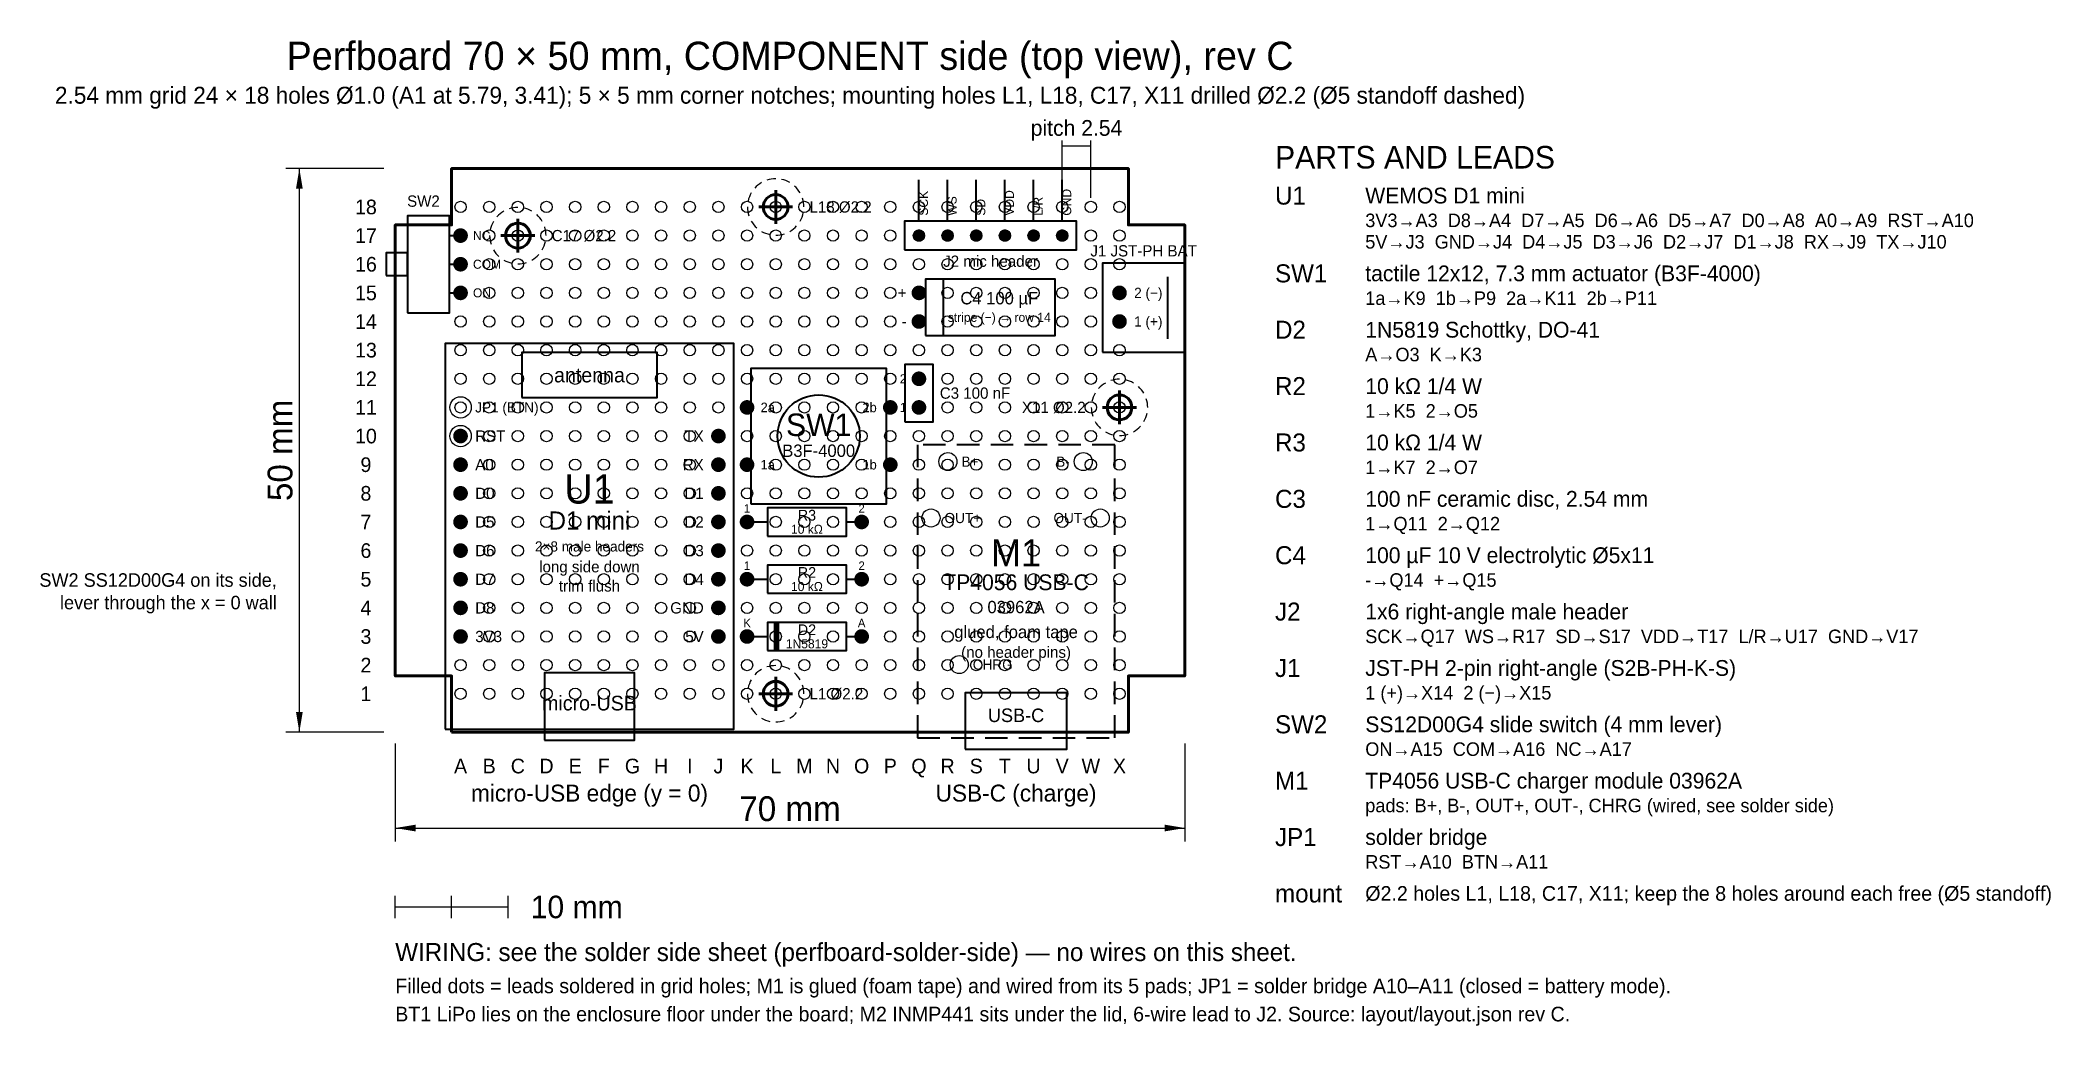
# Model space of a CAD drawing. Header units: millimetres. Extents: x -31 to 147, y -26 to 61.
import ezdxf
from ezdxf.enums import TextEntityAlignment as Align

# ---------------------------------------------------------------- set-up
doc = ezdxf.new("R2010")
doc.units = ezdxf.units.MM
doc.layers.add('board', color=7, linetype='Continuous', lineweight=50)
doc.layers.add('components', color=140, linetype='Continuous', lineweight=35, true_color=0x00aae6)
for name, color, linetype, true_color in [('dims', 92, 'Continuous', 0x00c800), ('grid-labels', 252, 'Continuous', 0x969696), ('holes', 8, 'Continuous', 0x808080), ('notes', 140, 'Continuous', 0x00aae6), ('pinnames', 31, 'Continuous', 0xffc85a), ('pins', 30, 'Continuous', 0xff8c00), ('refdes', 30, 'Continuous', 0xff8c00), ('standoff', 191, 'Continuous', 0xc85adc)]:
    doc.layers.add(name, color=color, linetype=linetype, true_color=true_color)
doc.dimstyles.new('PCB', dxfattribs={"dimtxt": 2.2, "dimasz": 1.8, "dimexe": 1.2, "dimexo": 1, "dimgap": 0.6, "dimtad": 1, "dimdec": 1, "dimdsep": 46, "dimtxsty": 'Standard', "dimcen": 2.5, "dimadec": 0, "dimazin": 0, "dimtfac": 1, "dimtdec": 4, "dimtmove": 0, "dimatfit": 3, "dimfxl": 1, "dimtzin": 0, "dimarcsym": 0})

# ---------------------------------------------------------------- blocks, each defined once
blk = doc.blocks.new('*D1')
at = {"layer": 'dims', "color": 0}
for p, q in [((0, -1), (0, -9.7)), ((70, -1), (70, -9.7)), ((0, -8.5), (70, -8.5))]:
    blk.add_line(p, q, dxfattribs=at)
for points in [[(0, -8.5), (1.8, -8.8), (1.8, -8.2)], [(70, -8.5), (68.2, -8.2), (68.2, -8.8)]]:
    blk.add_solid(points, dxfattribs=at)
at = {"layer": 'dims', "color": 0, "insert": (35, -6.8), "char_height": 2.2, "attachment_point": 5}
blk.add_mtext('70 mm', dxfattribs=at)
blk = doc.blocks.new('*D2')
at = {"layer": 'dims', "color": 0}
for p, q in [((-1, 50), (-9.7, 50)), ((-8.5, 0), (-8.5, 50)), ((-1, 0), (-9.7, 0))]:
    blk.add_line(p, q, dxfattribs=at)
for points in [[(-8.5, 50), (-8.8, 48.2), (-8.2, 48.2)], [(-8.5, 0), (-8.2, 1.8), (-8.8, 1.8)]]:
    blk.add_solid(points, dxfattribs=at)
at = {"layer": 'dims', "color": 0, "insert": (-10.2, 25), "char_height": 2.2, "attachment_point": 5, "rotation": 90}
blk.add_mtext('50 mm', dxfattribs=at)

msp = doc.modelspace()

# ---------------------------------------------------------------- linework, layer by layer
at = {"layer": 'board'}
for p, q in [((32.23, 46.59), (35.23, 46.59)), ((33.73, 45.09), (33.73, 48.09)), ((10.87, 42.55), (10.87, 45.55)), ((9.37, 44.05), (12.37, 44.05)), ((64.21, 27.31), (64.21, 30.31)), ((62.71, 28.81), (65.71, 28.81)), ((33.73, 1.91), (33.73, 4.91)), ((32.23, 3.41), (35.23, 3.41))]:
    msp.add_line(p, q, dxfattribs=at)
msp.add_lwpolyline([(5, 0), (65, 0), (65, 5), (70, 5), (70, 45), (65, 45), (65, 50), (5, 50), (5, 45), (0, 45), (0, 5), (5, 5)], close=True, dxfattribs=at)
for centre in [(33.73, 46.59), (10.87, 44.05), (64.21, 28.81), (33.73, 3.41)]:
    msp.add_circle(centre, 1.1, dxfattribs=at)
at = {"layer": 'components'}
for p, q in [((46.43, 45.32), (46.43, 49)), ((48.97, 45.32), (48.97, 49)), ((51.51, 45.32), (51.51, 49)), ((54.05, 45.32), (54.05, 49)), ((56.59, 45.32), (56.59, 49)), ((59.13, 45.32), (59.13, 49)), ((4.8, 44.05), (5.79, 44.05)), ((4.8, 41.51), (5.79, 41.51)), ((48.6, 35.2), (48.6, 40.2)), ((68.5, 34.9), (68.5, 40.4)), ((4.8, 38.97), (5.79, 38.97)), ((46.43, 38.97), (47, 38.97)), ((46.43, 36.43), (47, 36.43)), ((46.29, 25.5), (46.29, 23.5)), ((48.79, 25.5), (46.79, 25.5)), ((51.79, 25.5), (49.79, 25.5)), ((54.79, 25.5), (52.79, 25.5)), ((57.79, 25.5), (55.79, 25.5)), ((60.79, 25.5), (58.79, 25.5)), ((63.79, 25.5), (61.79, 25.5)), ((63.79, 23.5), (63.79, 25.5)), ((46.29, 22.5), (46.29, 20.5)), ((63.79, 20.5), (63.79, 22.5)), ((31.19, 18.65), (33, 18.65)), ((40, 18.65), (41.35, 18.65)), ((46.29, 19.5), (46.29, 17.5)), ((63.79, 17.5), (63.79, 19.5)), ((46.29, 16.5), (46.29, 14.5)), ((63.79, 14.5), (63.79, 16.5)), ((31.19, 13.57), (33, 13.57)), ((40, 13.57), (41.35, 13.57)), ((46.29, 13.5), (46.29, 11.5)), ((63.79, 11.5), (63.79, 13.5)), ((46.29, 10.5), (46.29, 8.5)), ((63.79, 8.5), (63.79, 10.5)), ((31.19, 8.49), (33, 8.49)), ((40, 8.49), (41.35, 8.49)), ((46.29, 7.5), (46.29, 5.5)), ((63.79, 5.5), (63.79, 7.5)), ((46.29, 4.5), (46.29, 2.5)), ((63.79, 2.5), (63.79, 4.5)), ((46.29, 1.5), (46.29, -0.5)), ((63.79, -0.5), (63.79, 1.5)), ((46.29, -0.5), (48.29, -0.5)), ((49.29, -0.5), (51.29, -0.5)), ((52.29, -0.5), (54.29, -0.5)), ((55.29, -0.5), (57.29, -0.5)), ((58.29, -0.5), (60.29, -0.5)), ((61.29, -0.5), (63.29, -0.5))]:
    msp.add_line(p, q, dxfattribs=at)
for points in [[(1.1, 37.21), (4.8, 37.21), (4.8, 45.81), (1.1, 45.81)], [(45.16, 42.78), (60.4, 42.78), (60.4, 45.32), (45.16, 45.32)], [(-0.8, 40.51), (1.1, 40.51), (1.1, 42.51), (-0.8, 42.51)], [(62.7, 33.7), (70, 33.7), (70, 41.6), (62.7, 41.6)], [(47, 35.2), (58.5, 35.2), (58.5, 40.2), (47, 40.2)], [(4.42, 0.28), (30.02, 0.28), (30.02, 34.48), (4.42, 34.48)], [(11.22, 29.68), (23.22, 29.68), (23.22, 33.68), (11.22, 33.68)], [(31.54, 20.27), (43.54, 20.27), (43.54, 32.27), (31.54, 32.27)], [(45.18, 27.54), (47.68, 27.54), (47.68, 32.62), (45.18, 32.62)], [(33, 17.4), (40, 17.4), (40, 19.9), (33, 19.9)], [(33, 12.32), (40, 12.32), (40, 14.82), (33, 14.82)], [(33, 7.24), (40, 7.24), (40, 9.74), (33, 9.74)], [(13.22, -0.72), (21.22, -0.72), (21.22, 5.28), (13.22, 5.28)], [(50.54, -1.5), (59.54, -1.5), (59.54, 3.5), (50.54, 3.5)]]:
    msp.add_lwpolyline(points, close=True, dxfattribs=at)
at = {"layer": 'components', "const_width": 0.5}
msp.add_lwpolyline([(33.8, 7.24), (33.8, 9.74)], dxfattribs=at)
at = {"layer": 'components'}
msp.add_circle((37.54, 26.27), 3.65, dxfattribs=at)
at = {"layer": 'dims'}
for p, q in [((59.13, 47.39), (59.13, 52.5)), ((59.13, 52), (61.67, 52)), ((61.67, 47.39), (61.67, 52.5)), ((0, -16.5), (0, -14.5)), ((0, -15.5), (10, -15.5)), ((5, -16.5), (5, -14.5)), ((10, -16.5), (10, -14.5))]:
    msp.add_line(p, q, dxfattribs=at)
at = {"layer": 'holes'}
for centre in [(5.79, 46.59), (8.33, 46.59), (10.87, 46.59), (13.41, 46.59), (15.95, 46.59), (18.49, 46.59), (21.03, 46.59), (23.57, 46.59), (26.11, 46.59), (28.65, 46.59), (31.19, 46.59), (33.73, 46.59), (36.27, 46.59), (38.81, 46.59), (41.35, 46.59), (43.89, 46.59), (46.43, 46.59), (48.97, 46.59), (51.51, 46.59), (54.05, 46.59), (56.59, 46.59), (59.13, 46.59), (61.67, 46.59), (64.21, 46.59), (5.79, 44.05), (8.33, 44.05), (10.87, 44.05), (13.41, 44.05), (15.95, 44.05), (18.49, 44.05), (21.03, 44.05), (23.57, 44.05), (26.11, 44.05), (28.65, 44.05), (31.19, 44.05), (33.73, 44.05), (36.27, 44.05), (38.81, 44.05), (41.35, 44.05), (43.89, 44.05), (46.43, 44.05), (48.97, 44.05), (51.51, 44.05), (54.05, 44.05), (56.59, 44.05), (59.13, 44.05), (61.67, 44.05), (64.21, 44.05), (5.79, 41.51), (8.33, 41.51), (10.87, 41.51), (13.41, 41.51), (15.95, 41.51), (18.49, 41.51), (21.03, 41.51), (23.57, 41.51), (26.11, 41.51), (28.65, 41.51), (31.19, 41.51), (33.73, 41.51), (36.27, 41.51), (38.81, 41.51), (41.35, 41.51), (43.89, 41.51), (46.43, 41.51), (48.97, 41.51), (51.51, 41.51), (54.05, 41.51), (56.59, 41.51), (59.13, 41.51), (61.67, 41.51), (64.21, 41.51), (5.79, 38.97), (8.33, 38.97), (10.87, 38.97), (13.41, 38.97), (15.95, 38.97), (18.49, 38.97), (21.03, 38.97), (23.57, 38.97), (26.11, 38.97), (28.65, 38.97), (31.19, 38.97), (33.73, 38.97), (36.27, 38.97), (38.81, 38.97), (41.35, 38.97), (43.89, 38.97), (46.43, 38.97), (48.97, 38.97), (51.51, 38.97), (54.05, 38.97), (56.59, 38.97), (59.13, 38.97), (61.67, 38.97), (64.21, 38.97), (5.79, 36.43), (8.33, 36.43), (10.87, 36.43), (13.41, 36.43), (15.95, 36.43), (18.49, 36.43), (21.03, 36.43), (23.57, 36.43), (26.11, 36.43), (28.65, 36.43), (31.19, 36.43), (33.73, 36.43), (36.27, 36.43), (38.81, 36.43), (41.35, 36.43), (43.89, 36.43), (46.43, 36.43), (48.97, 36.43), (51.51, 36.43), (54.05, 36.43), (56.59, 36.43), (59.13, 36.43), (61.67, 36.43), (64.21, 36.43), (5.79, 33.89), (8.33, 33.89), (10.87, 33.89), (13.41, 33.89), (15.95, 33.89), (18.49, 33.89), (21.03, 33.89), (23.57, 33.89), (26.11, 33.89), (28.65, 33.89), (31.19, 33.89), (33.73, 33.89), (36.27, 33.89), (38.81, 33.89), (41.35, 33.89), (43.89, 33.89), (46.43, 33.89), (48.97, 33.89), (51.51, 33.89), (54.05, 33.89), (56.59, 33.89), (59.13, 33.89), (61.67, 33.89), (64.21, 33.89), (5.79, 31.35), (8.33, 31.35), (10.87, 31.35), (13.41, 31.35), (15.95, 31.35), (18.49, 31.35), (21.03, 31.35), (23.57, 31.35), (26.11, 31.35), (28.65, 31.35), (31.19, 31.35), (33.73, 31.35), (36.27, 31.35), (38.81, 31.35), (41.35, 31.35), (43.89, 31.35), (46.43, 31.35), (48.97, 31.35), (51.51, 31.35), (54.05, 31.35), (56.59, 31.35), (59.13, 31.35), (61.67, 31.35), (64.21, 31.35), (5.79, 28.81), (8.33, 28.81), (10.87, 28.81), (13.41, 28.81), (15.95, 28.81), (18.49, 28.81), (21.03, 28.81), (23.57, 28.81), (26.11, 28.81), (28.65, 28.81), (31.19, 28.81), (33.73, 28.81), (36.27, 28.81), (38.81, 28.81), (41.35, 28.81), (43.89, 28.81), (46.43, 28.81), (48.97, 28.81), (51.51, 28.81), (54.05, 28.81), (56.59, 28.81), (59.13, 28.81), (61.67, 28.81), (64.21, 28.81), (5.79, 26.27), (8.33, 26.27), (10.87, 26.27), (13.41, 26.27), (15.95, 26.27), (18.49, 26.27), (21.03, 26.27), (23.57, 26.27), (26.11, 26.27), (28.65, 26.27), (31.19, 26.27), (33.73, 26.27), (36.27, 26.27), (38.81, 26.27), (41.35, 26.27), (43.89, 26.27), (46.43, 26.27), (48.97, 26.27), (51.51, 26.27), (54.05, 26.27), (56.59, 26.27), (59.13, 26.27), (61.67, 26.27), (64.21, 26.27), (5.79, 23.73), (8.33, 23.73), (10.87, 23.73), (13.41, 23.73), (15.95, 23.73), (18.49, 23.73), (21.03, 23.73), (23.57, 23.73), (26.11, 23.73), (28.65, 23.73), (31.19, 23.73), (33.73, 23.73), (36.27, 23.73), (38.81, 23.73), (41.35, 23.73), (43.89, 23.73), (46.43, 23.73), (48.97, 23.73), (51.51, 23.73), (54.05, 23.73), (56.59, 23.73), (59.13, 23.73), (61.67, 23.73), (64.21, 23.73), (5.79, 21.19), (8.33, 21.19), (10.87, 21.19), (13.41, 21.19), (15.95, 21.19), (18.49, 21.19), (21.03, 21.19), (23.57, 21.19), (26.11, 21.19), (28.65, 21.19), (31.19, 21.19), (33.73, 21.19), (36.27, 21.19), (38.81, 21.19), (41.35, 21.19), (43.89, 21.19), (46.43, 21.19), (48.97, 21.19), (51.51, 21.19), (54.05, 21.19), (56.59, 21.19), (59.13, 21.19), (61.67, 21.19), (64.21, 21.19), (5.79, 18.65), (8.33, 18.65), (10.87, 18.65), (13.41, 18.65), (15.95, 18.65), (18.49, 18.65), (21.03, 18.65), (23.57, 18.65), (26.11, 18.65), (28.65, 18.65), (31.19, 18.65), (33.73, 18.65), (36.27, 18.65), (38.81, 18.65), (41.35, 18.65), (43.89, 18.65), (46.43, 18.65), (48.97, 18.65), (51.51, 18.65), (54.05, 18.65), (56.59, 18.65), (59.13, 18.65), (61.67, 18.65), (64.21, 18.65), (5.79, 16.11), (8.33, 16.11), (10.87, 16.11), (13.41, 16.11), (15.95, 16.11), (18.49, 16.11), (21.03, 16.11), (23.57, 16.11), (26.11, 16.11), (28.65, 16.11), (31.19, 16.11), (33.73, 16.11), (36.27, 16.11), (38.81, 16.11), (41.35, 16.11), (43.89, 16.11), (46.43, 16.11), (48.97, 16.11), (51.51, 16.11), (54.05, 16.11), (56.59, 16.11), (59.13, 16.11), (61.67, 16.11), (64.21, 16.11), (5.79, 13.57), (8.33, 13.57), (10.87, 13.57), (13.41, 13.57), (15.95, 13.57), (18.49, 13.57), (21.03, 13.57), (23.57, 13.57), (26.11, 13.57), (28.65, 13.57), (31.19, 13.57), (33.73, 13.57), (36.27, 13.57), (38.81, 13.57), (41.35, 13.57), (43.89, 13.57), (46.43, 13.57), (48.97, 13.57), (51.51, 13.57), (54.05, 13.57), (56.59, 13.57), (59.13, 13.57), (61.67, 13.57), (64.21, 13.57), (5.79, 11.03), (8.33, 11.03), (10.87, 11.03), (13.41, 11.03), (15.95, 11.03), (18.49, 11.03), (21.03, 11.03), (23.57, 11.03), (26.11, 11.03), (28.65, 11.03), (31.19, 11.03), (33.73, 11.03), (36.27, 11.03), (38.81, 11.03), (41.35, 11.03), (43.89, 11.03), (46.43, 11.03), (48.97, 11.03), (51.51, 11.03), (54.05, 11.03), (56.59, 11.03), (59.13, 11.03), (61.67, 11.03), (64.21, 11.03), (5.79, 8.49), (8.33, 8.49), (10.87, 8.49), (13.41, 8.49), (15.95, 8.49), (18.49, 8.49), (21.03, 8.49), (23.57, 8.49), (26.11, 8.49), (28.65, 8.49), (31.19, 8.49), (33.73, 8.49), (36.27, 8.49), (38.81, 8.49), (41.35, 8.49), (43.89, 8.49), (46.43, 8.49), (48.97, 8.49), (51.51, 8.49), (54.05, 8.49), (56.59, 8.49), (59.13, 8.49), (61.67, 8.49), (64.21, 8.49), (5.79, 5.95), (8.33, 5.95), (10.87, 5.95), (13.41, 5.95), (15.95, 5.95), (18.49, 5.95), (21.03, 5.95), (23.57, 5.95), (26.11, 5.95), (28.65, 5.95), (31.19, 5.95), (33.73, 5.95), (36.27, 5.95), (38.81, 5.95), (41.35, 5.95), (43.89, 5.95), (46.43, 5.95), (48.97, 5.95), (51.51, 5.95), (54.05, 5.95), (56.59, 5.95), (59.13, 5.95), (61.67, 5.95), (64.21, 5.95), (5.79, 3.41), (8.33, 3.41), (10.87, 3.41), (13.41, 3.41), (15.95, 3.41), (18.49, 3.41), (21.03, 3.41), (23.57, 3.41), (26.11, 3.41), (28.65, 3.41), (31.19, 3.41), (33.73, 3.41), (36.27, 3.41), (38.81, 3.41), (41.35, 3.41), (43.89, 3.41), (46.43, 3.41), (48.97, 3.41), (51.51, 3.41), (54.05, 3.41), (56.59, 3.41), (59.13, 3.41), (61.67, 3.41), (64.21, 3.41)]:
    msp.add_circle(centre, 0.5, dxfattribs=at)
at = {"layer": 'pins'}
for points, const_width in [([(5.465, 44.05, 1), (6.115, 44.05, 1)], 0.65), ([(46.155, 44.05, 1), (46.705, 44.05, 1)], 0.55), ([(48.695, 44.05, 1), (49.245, 44.05, 1)], 0.55), ([(51.235, 44.05, 1), (51.785, 44.05, 1)], 0.55), ([(53.775, 44.05, 1), (54.325, 44.05, 1)], 0.55), ([(56.315, 44.05, 1), (56.865, 44.05, 1)], 0.55), ([(58.855, 44.05, 1), (59.405, 44.05, 1)], 0.55), ([(5.465, 41.51, 1), (6.115, 41.51, 1)], 0.65), ([(5.465, 38.97, 1), (6.115, 38.97, 1)], 0.65), ([(46.105, 38.97, 1), (46.755, 38.97, 1)], 0.65), ([(63.885, 38.97, 1), (64.535, 38.97, 1)], 0.65), ([(46.105, 36.43, 1), (46.755, 36.43, 1)], 0.65), ([(63.885, 36.43, 1), (64.535, 36.43, 1)], 0.65), ([(46.105, 31.35, 1), (46.755, 31.35, 1)], 0.65), ([(30.865, 28.81, 1), (31.515, 28.81, 1)], 0.65), ([(43.565, 28.81, 1), (44.215, 28.81, 1)], 0.65), ([(46.105, 28.81, 1), (46.755, 28.81, 1)], 0.65), ([(5.465, 26.27, 1), (6.115, 26.27, 1)], 0.65), ([(28.325, 26.27, 1), (28.975, 26.27, 1)], 0.65), ([(5.465, 23.73, 1), (6.115, 23.73, 1)], 0.65), ([(28.325, 23.73, 1), (28.975, 23.73, 1)], 0.65), ([(30.865, 23.73, 1), (31.515, 23.73, 1)], 0.65), ([(43.565, 23.73, 1), (44.215, 23.73, 1)], 0.65), ([(5.465, 21.19, 1), (6.115, 21.19, 1)], 0.65), ([(28.325, 21.19, 1), (28.975, 21.19, 1)], 0.65), ([(5.465, 18.65, 1), (6.115, 18.65, 1)], 0.65), ([(28.325, 18.65, 1), (28.975, 18.65, 1)], 0.65), ([(30.865, 18.65, 1), (31.515, 18.65, 1)], 0.65), ([(41.025, 18.65, 1), (41.675, 18.65, 1)], 0.65), ([(5.465, 16.11, 1), (6.115, 16.11, 1)], 0.65), ([(28.325, 16.11, 1), (28.975, 16.11, 1)], 0.65), ([(5.465, 13.57, 1), (6.115, 13.57, 1)], 0.65), ([(28.325, 13.57, 1), (28.975, 13.57, 1)], 0.65), ([(30.865, 13.57, 1), (31.515, 13.57, 1)], 0.65), ([(41.025, 13.57, 1), (41.675, 13.57, 1)], 0.65), ([(5.465, 11.03, 1), (6.115, 11.03, 1)], 0.65), ([(28.325, 11.03, 1), (28.975, 11.03, 1)], 0.65), ([(5.465, 8.49, 1), (6.115, 8.49, 1)], 0.65), ([(28.325, 8.49, 1), (28.975, 8.49, 1)], 0.65), ([(30.865, 8.49, 1), (31.515, 8.49, 1)], 0.65), ([(41.025, 8.49, 1), (41.675, 8.49, 1)], 0.65)]:
    msp.add_lwpolyline(points, format="xyb", close=True, dxfattribs=dict(at, const_width=const_width))
for centre, radius in [((5.79, 28.81), 0.95), ((5.79, 26.27), 0.95), ((49, 24), 0.8), ((61, 24), 0.8), ((47.5, 19), 0.8), ((62.5, 19), 0.8), ((50, 6), 0.8)]:
    msp.add_circle(centre, radius, dxfattribs=at)
at = {"layer": 'standoff'}
for centre, start, end in [((33.73, 46.59), 120, 138), ((33.73, 46.59), 90, 108), ((33.73, 46.59), 60, 78), ((33.73, 46.59), 30, 48), ((10.87, 44.05), 90, 108), ((10.87, 44.05), 60, 78), ((33.73, 46.59), 180, 198), ((33.73, 46.59), 150, 168), ((33.73, 46.59), 0, 18), ((10.87, 44.05), 150, 168), ((10.87, 44.05), 120, 138), ((10.87, 44.05), 30, 48), ((10.87, 44.05), 0, 18), ((33.73, 46.59), 210, 228), ((33.73, 46.59), 300, 318), ((33.73, 46.59), 330, 348), ((10.87, 44.05), 180, 198), ((10.87, 44.05), 210, 228), ((10.87, 44.05), 330, 348), ((33.73, 46.59), 240, 258), ((33.73, 46.59), 270, 288), ((10.87, 44.05), 240, 258), ((10.87, 44.05), 270, 288), ((10.87, 44.05), 300, 318), ((64.21, 28.81), 120, 138), ((64.21, 28.81), 90, 108), ((64.21, 28.81), 60, 78), ((64.21, 28.81), 30, 48), ((64.21, 28.81), 180, 198), ((64.21, 28.81), 150, 168), ((64.21, 28.81), 0, 18), ((64.21, 28.81), 210, 228), ((64.21, 28.81), 300, 318), ((64.21, 28.81), 330, 348), ((64.21, 28.81), 240, 258), ((64.21, 28.81), 270, 288), ((33.73, 3.41), 120, 138), ((33.73, 3.41), 90, 108), ((33.73, 3.41), 60, 78), ((33.73, 3.41), 150, 168), ((33.73, 3.41), 30, 48), ((33.73, 3.41), 0, 18), ((33.73, 3.41), 180, 198), ((33.73, 3.41), 210, 228), ((33.73, 3.41), 330, 348), ((33.73, 3.41), 240, 258), ((33.73, 3.41), 270, 288), ((33.73, 3.41), 300, 318)]:
    msp.add_arc(centre, 2.5, start, end, dxfattribs=at)

# ---------------------------------------------------------------- texts
at = {"layer": 'dims'}
msp.add_text('pitch 2.54', height=1.4, dxfattribs=at).set_placement((60.4, 53.6), align=Align.MIDDLE_CENTER)
msp.add_text('10 mm', height=2, dxfattribs=at).set_placement((12, -15.5), align=Align.MIDDLE_LEFT)
at = {"layer": 'grid-labels'}
for s, p in [('18', (-2.6, 46.59)), ('17', (-2.6, 44.05)), ('16', (-2.6, 41.51)), ('15', (-2.6, 38.97)), ('14', (-2.6, 36.43)), ('13', (-2.6, 33.89)), ('12', (-2.6, 31.35)), ('11', (-2.6, 28.81)), ('10', (-2.6, 26.27)), ('9', (-2.6, 23.73)), ('8', (-2.6, 21.19)), ('7', (-2.6, 18.65)), ('6', (-2.6, 16.11)), ('5', (-2.6, 13.57)), ('4', (-2.6, 11.03)), ('3', (-2.6, 8.49)), ('2', (-2.6, 5.95)), ('1', (-2.6, 3.41)), ('A', (5.79, -3)), ('B', (8.33, -3)), ('C', (10.87, -3)), ('D', (13.41, -3)), ('E', (15.95, -3)), ('F', (18.49, -3)), ('G', (21.03, -3)), ('H', (23.57, -3)), ('I', (26.11, -3)), ('J', (28.65, -3)), ('K', (31.19, -3)), ('L', (33.73, -3)), ('M', (36.27, -3)), ('N', (38.81, -3)), ('O', (41.35, -3)), ('P', (43.89, -3)), ('Q', (46.43, -3)), ('R', (48.97, -3)), ('S', (51.51, -3)), ('T', (54.05, -3)), ('U', (56.59, -3)), ('V', (59.13, -3)), ('W', (61.67, -3)), ('X', (64.21, -3))]:
    msp.add_text(s, height=1.3, dxfattribs=at).set_placement(p, align=Align.MIDDLE_CENTER)
at = {"layer": 'notes'}
for s, height, p in [('Perfboard 70 × 50 mm, COMPONENT side (top view), rev C', 2.5, (35, 60)), ('2.54 mm grid 24 × 18 holes Ø1.0 (A1 at 5.79, 3.41); 5 × 5 mm corner notches; mounting holes L1, L18, C17, X11 drilled Ø2.2 (Ø5 standoff dashed)', 1.5, (35, 56.5)), ('micro-USB edge (y = 0)', 1.5, (17.22, -5.4)), ('USB-C (charge)', 1.5, (55.04, -5.4))]:
    msp.add_text(s, height=height, dxfattribs=at).set_placement(p, align=Align.MIDDLE_CENTER)
for s, height, p in [('PARTS AND LEADS', 2, (78, 51)), ('WEMOS D1 mini', 1.4, (86, 47.6)), ('3V3→A3  D8→A4  D7→A5  D6→A6  D5→A7  D0→A8  A0→A9  RST→A10', 1.2, (86, 45.4)), ('5V→J3  GND→J4  D4→J5  D3→J6  D2→J7  D1→J8  RX→J9  TX→J10', 1.2, (86, 43.5)), ('tactile 12x12, 7.3 mm actuator (B3F-4000)', 1.4, (86, 40.7)), ('1a→K9  1b→P9  2a→K11  2b→P11', 1.2, (86, 38.5)), ('1N5819 Schottky, DO-41', 1.4, (86, 35.7)), ('A→O3  K→K3', 1.2, (86, 33.5)), ('10 kΩ 1/4 W', 1.4, (86, 30.7)), ('1→K5  2→O5', 1.2, (86, 28.5)), ('10 kΩ 1/4 W', 1.4, (86, 25.7)), ('1→K7  2→O7', 1.2, (86, 23.5)), ('100 nF ceramic disc, 2.54 mm', 1.4, (86, 20.7)), ('1→Q11  2→Q12', 1.2, (86, 18.5)), ('100 µF 10 V electrolytic Ø5x11', 1.4, (86, 15.7)), ('-→Q14  +→Q15', 1.2, (86, 13.5)), ('1x6 right-angle male header', 1.4, (86, 10.7)), ('SCK→Q17  WS→R17  SD→S17  VDD→T17  L/R→U17  GND→V17', 1.2, (86, 8.5)), ('JST-PH 2-pin right-angle (S2B-PH-K-S)', 1.4, (86, 5.7)), ('1 (+)→X14  2 (−)→X15', 1.2, (86, 3.5)), ('SS12D00G4 slide switch (4 mm lever)', 1.4, (86, 0.7)), ('ON→A15  COM→A16  NC→A17', 1.2, (86, -1.5)), ('TP4056 USB-C charger module 03962A', 1.4, (86, -4.3)), ('pads: B+, B-, OUT+, OUT-, CHRG (wired, see solder side)', 1.2, (86, -6.5)), ('solder bridge', 1.4, (86, -9.3)), ('RST→A10  BTN→A11', 1.2, (86, -11.5)), ('Ø2.2 holes L1, L18, C17, X11; keep the 8 holes around each free (Ø5 standoff)', 1.3, (86, -14.3)), ('WIRING: see the solder side sheet (perfboard-solder-side) — no wires on this sheet.', 1.6, (0, -19.5)), ('Filled dots = leads soldered in grid holes; M1 is glued (foam tape) and wired from its 5 pads; JP1 = solder bridge A10–A11 (closed = battery mode).', 1.3, (0, -22.5)), ('BT1 LiPo lies on the enclosure floor under the board; M2 INMP441 sits under the lid, 6-wire lead to J2. Source: layout/layout.json rev C.', 1.3, (0, -25))]:
    msp.add_text(s, height=height, dxfattribs=at).set_placement(p, align=Align.MIDDLE_LEFT)
for s, p in [('SW2 SS12D00G4 on its side,', (-10.5, 13.5)), ('lever through the x = 0 wall', (-10.5, 11.5))]:
    msp.add_text(s, height=1.2, dxfattribs=at).set_placement(p, align=Align.MIDDLE_RIGHT)
at = {"layer": 'pinnames'}
for s, p in [('GND', (59.93, 45.82)), ('SCK', (47.23, 45.82)), ('WS', (49.77, 45.82)), ('SD', (52.31, 45.82)), ('VDD', (54.85, 45.82)), ('L/R', (57.39, 45.82))]:
    msp.add_text(s, height=0.8, rotation=90, dxfattribs=at).set_placement(p)
for s, height, p in [('NC', 0.8, (6.89, 44.05)), ('COM', 0.8, (6.89, 41.51)), ('ON', 0.8, (6.89, 38.97)), ('2 (−)', 0.9, (65.51, 38.97)), ('1 (+)', 0.9, (65.51, 36.43)), ('JP1 (BTN)', 0.9, (7.09, 28.81)), ('2a', 0.85, (32.39, 28.81)), ('RST', 1, (7.09, 26.27)), ('A0', 1, (7.09, 23.73)), ('1a', 0.85, (32.39, 23.73)), ('B+', 0.9, (50.2, 24)), ('D0', 1, (7.09, 21.19)), ('D5', 1, (7.09, 18.65)), ('OUT+', 0.9, (48.7, 19)), ('D6', 1, (7.09, 16.11)), ('D7', 1, (7.09, 13.57)), ('D8', 1, (7.09, 11.03)), ('3V3', 1, (7.09, 8.49)), ('CHRG', 0.9, (51.2, 6))]:
    msp.add_text(s, height=height, dxfattribs=at).set_placement(p, align=Align.MIDDLE_LEFT)
for s, height, p in [('+', 1, (45.33, 38.97)), ('-', 1, (45.33, 36.43)), ('2', 0.8, (45.33, 31.35)), ('2b', 0.85, (42.69, 28.81)), ('1', 0.8, (45.33, 28.81)), ('TX', 1, (27.35, 26.27)), ('RX', 1, (27.35, 23.73)), ('1b', 0.85, (42.69, 23.73)), ('B-', 0.9, (59.8, 24)), ('D1', 1, (27.35, 21.19)), ('D2', 1, (27.35, 18.65)), ('OUT-', 0.9, (61.3, 19)), ('D3', 1, (27.35, 16.11)), ('D4', 1, (27.35, 13.57)), ('GND', 1, (27.35, 11.03)), ('5V', 1, (27.35, 8.49))]:
    msp.add_text(s, height=height, dxfattribs=at).set_placement(p, align=Align.MIDDLE_RIGHT)
for s, p in [('1', (31.19, 19.85)), ('2', (41.35, 19.85)), ('1', (31.19, 14.77)), ('2', (41.35, 14.77)), ('K', (31.19, 9.69)), ('A', (41.35, 9.69))]:
    msp.add_text(s, height=0.75, dxfattribs=at).set_placement(p, align=Align.MIDDLE_CENTER)
at = {"layer": 'refdes'}
for s, height, p in [('U1', 1.6, (78, 47.6)), ('L18 Ø2.2', 1, (36.73, 46.59)), ('C17 Ø2.2', 1, (13.87, 44.05)), ('SW1', 1.6, (78, 40.7)), ('D2', 1.6, (78, 35.7)), ('C3 100 nF', 1, (48.28, 30.08)), ('R2', 1.6, (78, 30.7)), ('R3', 1.6, (78, 25.7)), ('C3', 1.6, (78, 20.7)), ('C4', 1.6, (78, 15.7)), ('J2', 1.6, (78, 10.7)), ('J1', 1.6, (78, 5.7)), ('L1 Ø2.2', 1, (36.73, 3.41)), ('SW2', 1.6, (78, 0.7)), ('M1', 1.6, (78, -4.3)), ('JP1', 1.6, (78, -9.3)), ('mount', 1.6, (78, -14.3))]:
    msp.add_text(s, height=height, dxfattribs=at).set_placement(p, align=Align.MIDDLE_LEFT)
for s, height, p in [('SW2', 1, (2.5, 47.11)), ('J1 JST-PH BAT', 1, (66.35, 42.7)), ('J2 mic header', 1, (52.78, 41.78)), ('C4 100 µF', 1.1, (53.55, 38.5)), ('stripe (−) → row 14', 0.8, (53.55, 36.8)), ('antenna', 1.3, (17.22, 31.68)), ('SW1', 2, (37.54, 27.27)), ('B3F-4000', 1.1, (37.54, 24.97)), ('U1', 2.6, (17.22, 21.58)), ('D1 mini', 1.6, (17.22, 18.78)), ('R3', 0.95, (36.5, 19.25)), ('10 kΩ', 0.8, (36.5, 18)), ('2×8 male headers', 0.9, (17.22, 16.48)), ('M1', 2.4, (55.04, 15.9)), ('long side down', 1, (17.22, 14.68)), ('R2', 0.95, (36.5, 14.17)), ('trim flush', 1, (17.22, 12.98)), ('10 kΩ', 0.8, (36.5, 12.92)), ('TP4056 USB-C', 1.4, (55.04, 13.3)), ('03962A', 1.1, (55.04, 11.1)), ('D2', 0.95, (36.5, 9.09)), ('glued, foam tape', 1.1, (55.04, 8.9)), ('1N5819', 0.8, (36.5, 7.84)), ('(no header pins)', 1, (55.04, 7.1)), ('micro-USB', 1.3, (17.22, 2.58)), ('USB-C', 1.2, (55.04, 1.5))]:
    msp.add_text(s, height=height, dxfattribs=at).set_placement(p, align=Align.MIDDLE_CENTER)
msp.add_text('X11 Ø2.2', height=1, dxfattribs=at).set_placement((61.21, 28.81), align=Align.MIDDLE_RIGHT)

# ---------------------------------------------------------------- dimensions: what is measured, and where the dimension line sits
at = {"layer": 'dims'}
dim = msp.add_linear_dim(base=(-8.5, 25), p1=(0, 0), p2=(0, 50), angle=90, dimstyle='PCB', override={"dimpost": '<> mm'}, dxfattribs=at)
dim.commit()
dim.dimension.update_dxf_attribs({"geometry": '*D2', "text_midpoint": (-10.2, 25)})
dim = msp.add_linear_dim(base=(35, -8.5), p1=(0, 0), p2=(70, 0), dimstyle='PCB', override={"dimpost": '<> mm'}, dxfattribs=at)
dim.commit()
dim.dimension.update_dxf_attribs({"geometry": '*D1', "text_midpoint": (35, -6.8)})

doc.saveas('drawing.dxf')
